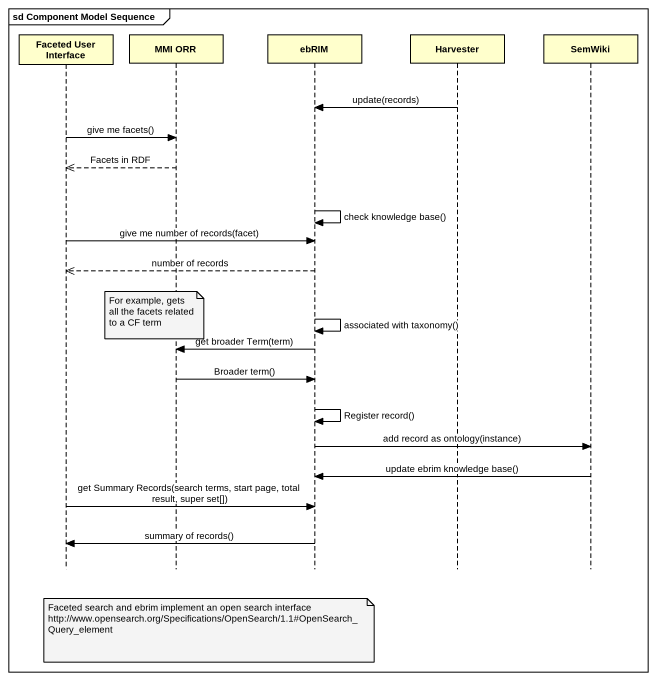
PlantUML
@startuml
mainframe sd Component Model Sequence
hide footbox
participant "Faceted User Interface" as Faceted_User_Interface
participant "MMI ORR" as MMI_ORR
participant ebRIM
participant Harvester
participant SemWiki

Harvester -> ebRIM : update(records)
Faceted_User_Interface -> MMI_ORR : give me facets()
MMI_ORR -->> Faceted_User_Interface : Facets in RDF
ebRIM -> ebRIM : check knowledge base()
Faceted_User_Interface -> ebRIM : give me number of records(facet)
ebRIM -->> Faceted_User_Interface : number of records
note over MMI_ORR : For example, gets all the facets related to a CF term
ebRIM -> ebRIM : associated with taxonomy()
ebRIM -> MMI_ORR : get broader Term(term)
MMI_ORR -> ebRIM : Broader term()
ebRIM -> ebRIM : Register record()
ebRIM -> SemWiki : add record as ontology(instance)
SemWiki -> ebRIM : update ebrim knowledge base()
Faceted_User_Interface -> ebRIM : get Summary Records(search terms, start page, total result, super set[])
ebRIM -> Faceted_User_Interface : summary of records()
note over MMI_ORR
  Faceted search and ebrim implement an open search interface
  http://www.opensearch.org/Specifications/OpenSearch/1.1#OpenSearch_Query_element
end note
@enduml
